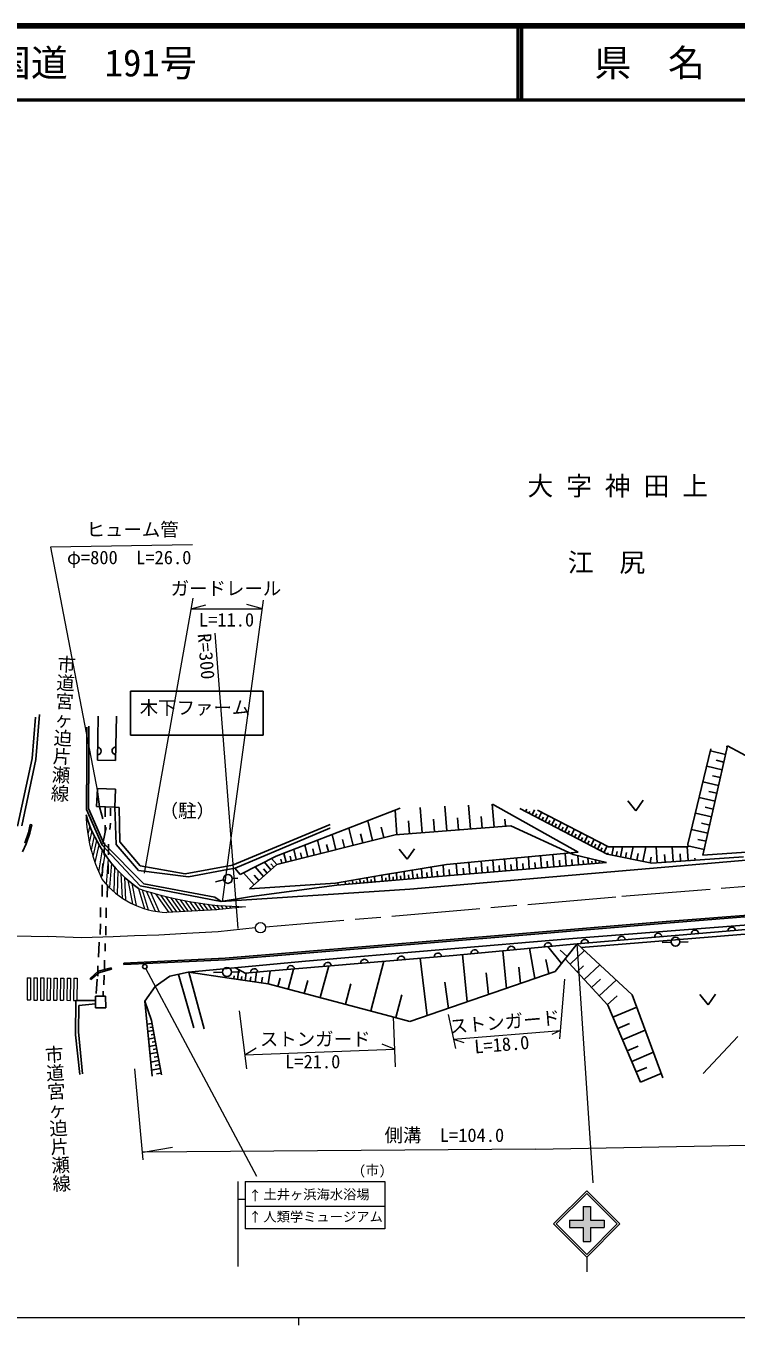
# Model space of a CAD drawing. Units: millimetres, scale not verified. Extents: x 40000 to 3743339, y -118363401 to 380000.
# Drawn here: x 231069 to 327347, y 204000 to 380000 of the extents above; entities that cross this region are included whole.
import ezdxf
from ezdxf.enums import TextEntityAlignment as Align

# ---------------------------------------------------------------- set-up
doc = ezdxf.new("R2010")
doc.units = ezdxf.units.MM
doc.header["$LTSCALE"] = 1000
doc.linetypes.add('CHAIN', pattern=[18.5, 12, -1.5, 3.5, -1.5])
for name, color, linetype, lineweight in [('M-BGD', 7, 'Continuous', 25), ('M-BMK', 2, 'CHAIN', 13), ('M-BMK-SRVR', 3, 'Continuous', 13), ('M-STR-HTXT', 7, 'Continuous', 13), ('M-STR-STRC', 7, 'Continuous', 13), ('M-TTL', 2, 'Continuous', 140), ('M-TTL-BAND', 7, 'Continuous', 13), ('M-TTL-LINE', 7, 'Continuous', 50), ('M-TTL-TXT', 7, 'Continuous', 50)]:
    doc.layers.add(name, color=color, linetype=linetype, lineweight=lineweight)
doc.layers.add('M-BMK-HTXT', color=7, linetype='Continuous')
doc.styles.add('@ＭＳ ゴシック', font='')
doc.styles.add('ＭＳ ゴシック', font='')
doc.styles.get('@ＭＳ ゴシック').set_extended_font_data('@MS Gothic')
doc.styles.get('ＭＳ ゴシック').set_extended_font_data('MS Gothic')

msp = doc.modelspace()

# ---------------------------------------------------------------- hatches: boundary and pattern name
at = {"layer": 'M-STR-STRC'}
msp.add_hatch(color=256, dxfattribs=at).paths.add_polyline_path([(304744, 218195), (306605, 218195), (306605, 220054), (307605, 220054), (307605, 218194), (309464, 218194), (309464, 217194), (307604, 217194), (307604, 215334), (306604, 215334), (306604, 217195), (304744, 217195)])

# ---------------------------------------------------------------- linework, layer by layer
at = {"layer": 'M-BGD'}
for p, q in [((245238, 289895), (263238, 289895)), ((245238, 289895), (245238, 283895)), ((263238, 289895), (263238, 283895)), ((231888, 280733), (232353, 286375)), ((232917, 286707), (232419, 280601)), ((240748, 280538), (240859, 286486)), ((243336, 286512), (243225, 280500)), ((239316, 284998), (239316, 280583)), ((239604, 285117), (239604, 280703)), ((245238, 283895), (263238, 283895)), ((323943, 282042), (320823, 269132)), ((326200, 282474), (322848, 267638)), ((325939, 281319), (323880, 281784)), ((326171, 282348), (326028, 282381)), ((329884, 280482), (326200, 282474)), ((229930, 271573), (231888, 280733)), ((232419, 280601), (230527, 271640)), ((239276, 273841), (239316, 280583)), ((239565, 273961), (239604, 280703)), ((243225, 280500), (240748, 280538)), ((325703, 280275), (324666, 280509)), ((325467, 279230), (323377, 279702)), ((325227, 278169), (324174, 278407)), ((240655, 274239), (240754, 276694)), ((243210, 276595), (240754, 276694)), ((243111, 274139), (243210, 276595)), ((324987, 277109), (322867, 277588)), ((240789, 276218), (241054, 274226)), ((312668, 275037), (313757, 273668)), ((313757, 273668), (314767, 275097)), ((324508, 274988), (322356, 275474)), ((324748, 276048), (323679, 276290)), ((239276, 273841), (241406, 269034)), ((239565, 273961), (241648, 269260)), ((243111, 274139), (240655, 274239)), ((241054, 274226), (241489, 272602)), ((241805, 274112), (241788, 272867)), ((242551, 273000), (242535, 274029)), ((243111, 274139), (243278, 269115)), ((243111, 274139), (243707, 274123)), ((243707, 274123), (243809, 269480)), ((281810, 274011), (265016, 267506)), ((281371, 270430), (281112, 273740)), ((284803, 270698), (284534, 274130)), ((288120, 270958), (287861, 274275)), ((291328, 271209), (291077, 274416)), ((292932, 271334), (292808, 272910)), ((294535, 271460), (294293, 274557)), ((294322, 274558), (305938, 268053)), ((298023, 273977), (309871, 267771)), ((298355, 273803), (298390, 273871)), ((298798, 273571), (298963, 273886)), ((299241, 273339), (299370, 273586)), ((299684, 273107), (300037, 273782)), ((300127, 272875), (300336, 273276)), ((310037, 268800), (300412, 273745)), ((300570, 272643), (300991, 273448)), ((301013, 272411), (301224, 272815)), ((301455, 272179), (301880, 272991)), ((324022, 272835), (321837, 273329)), ((324265, 273912), (323181, 274157)), ((231394, 270705), (231652, 271797)), ((231589, 270659), (231847, 271751)), ((231652, 271797), (231847, 271751)), ((241957, 271390), (241472, 269255)), ((241788, 271739), (241788, 270726)), ((242518, 272004), (242452, 271141)), ((259076, 266294), (272318, 271804)), ((259441, 265913), (272285, 271306)), ((272285, 271306), (272301, 271306)), ((275419, 268983), (274836, 271309)), ((278077, 269649), (277411, 272307)), ((279595, 270029), (279238, 271453)), ((281113, 270410), (296811, 271638)), ((283087, 270564), (282950, 272309)), ((286462, 270828), (286330, 272515)), ((289724, 271083), (289597, 272714)), ((296084, 271581), (296015, 272536)), ((296811, 271638), (305274, 267754)), ((301898, 271947), (302112, 272355)), ((302341, 271715), (302770, 272534)), ((302784, 271483), (302999, 271894)), ((303227, 271251), (303659, 272077)), ((303670, 271019), (303887, 271434)), ((304113, 270787), (304549, 271620)), ((304999, 270323), (305438, 271163)), ((323528, 270651), (321311, 271152)), ((323775, 271743), (322675, 271992)), ((230923, 269272), (231399, 270721)), ((231113, 269210), (231589, 270659)), ((241655, 267656), (241722, 269349)), ((243809, 269480), (246564, 266195)), ((265083, 266394), (281113, 270410)), ((271057, 267890), (270610, 269672)), ((273093, 268400), (272583, 270436)), ((274256, 268692), (273983, 269782)), ((276748, 269316), (276436, 270562)), ((304556, 270555), (304775, 270973)), ((305442, 270091), (305662, 270513)), ((305885, 269859), (306328, 270706)), ((306328, 269627), (306550, 270052)), ((306770, 269395), (307217, 270248)), ((307213, 269163), (307438, 269592)), ((307656, 268931), (308107, 269791)), ((308542, 268467), (308996, 269334)), ((323278, 269542), (322161, 269795)), ((322848, 267638), (349000, 269464)), ((230596, 268118), (231113, 269210)), ((241406, 269034), (246551, 263491)), ((247065, 263773), (241648, 269260)), ((242269, 269150), (242269, 267706)), ((246331, 265597), (243278, 269115)), ((266350, 266711), (266050, 267906)), ((267032, 266882), (266872, 267522)), ((267715, 267053), (267373, 268418)), ((268495, 267249), (268312, 267980)), ((269275, 267444), (268884, 269004)), ((270166, 267667), (269957, 268503)), ((272075, 268145), (271836, 269100)), ((281670, 268466), (282759, 267096)), ((282759, 267096), (283769, 268525)), ((305938, 268053), (292397, 266792)), ((300964, 265933), (300829, 267578)), ((302626, 266070), (302489, 267733)), ((304306, 266208), (304168, 267888)), ((305274, 267754), (309788, 266659)), ((305987, 266347), (305883, 267607)), ((308099, 268699), (308325, 269131)), ((308985, 268235), (309213, 268671)), ((309428, 268003), (309886, 268877)), ((309871, 267771), (315911, 266576)), ((309938, 267758), (309983, 267988)), ((320835, 268800), (310037, 268800)), ((310516, 267644), (310744, 268800)), ((311094, 267529), (311220, 268165)), ((311672, 267415), (311946, 268800)), ((312365, 267278), (312515, 268039)), ((313057, 267141), (313385, 268800)), ((313887, 266977), (314067, 267888)), ((314716, 266813), (315109, 268800)), ((316647, 266627), (316497, 268800)), ((317734, 266703), (317661, 267751)), ((318218, 266095), (350510, 268850)), ((318820, 266778), (318680, 268800)), ((319831, 266848), (319763, 267824)), ((320842, 266918), (320711, 268800)), ((320823, 269132), (320835, 268800)), ((323027, 268434), (320830, 268930)), ((241473, 266511), (241406, 264802)), ((242203, 266478), (242203, 265118)), ((246564, 266195), (252637, 265133)), ((252637, 265133), (259076, 266294)), ((259441, 265913), (258387, 265738)), ((260105, 265050), (259409, 265899)), ((265016, 267506), (260105, 265050)), ((261399, 263108), (265083, 266394)), ((263284, 264790), (262144, 266069)), ((263788, 265239), (263278, 265810)), ((264291, 265688), (263393, 266694)), ((264687, 266041), (264286, 266490)), ((265083, 266394), (264377, 267186)), ((265752, 266561), (265612, 267122)), ((288083, 266394), (279288, 264933)), ((283104, 263042), (318218, 266095)), ((284786, 264596), (284681, 265829)), ((286130, 264711), (286016, 266051)), ((287742, 264849), (287617, 266316)), ((292397, 266792), (288083, 266394)), ((309788, 266659), (289111, 264967)), ((289514, 265000), (289389, 266514)), ((290418, 265074), (290351, 265883)), ((291240, 265141), (291114, 266674)), ((292132, 265207), (292068, 265983)), ((292912, 265271), (292784, 266831)), ((293700, 265336), (293636, 266120)), ((294488, 265401), (294359, 266977)), ((295285, 265466), (295220, 266259)), ((296082, 265532), (295950, 267125)), ((296887, 265598), (296821, 266399)), ((297692, 265664), (297559, 267274)), ((298505, 265731), (298439, 266541)), ((299319, 265798), (299185, 267425)), ((300141, 265866), (300074, 266684)), ((301795, 266002), (301727, 266829)), ((303466, 266139), (303398, 266975)), ((305146, 266277), (305079, 267093)), ((306654, 266401), (306609, 266952)), ((307322, 266456), (307254, 267274)), ((307820, 266497), (307792, 266843)), ((308318, 266538), (308278, 267026)), ((308817, 266579), (308803, 266750)), ((309315, 266620), (309302, 266777)), ((315710, 266616), (315860, 267372)), ((315911, 266576), (328357, 267439)), ((321783, 266983), (321763, 267265)), ((253102, 264701), (246331, 265597)), ((258387, 265738), (253102, 264701)), ((257843, 264308), (256753, 264050)), ((259026, 264480), (259810, 264524)), ((262005, 263649), (260555, 265275)), ((262645, 264219), (261997, 264946)), ((279288, 264933), (273048, 263871)), ((289111, 264967), (273214, 263606)), ((274399, 263707), (274366, 264096)), ((275395, 263791), (275362, 264185)), ((275893, 263834), (275873, 264076)), ((276392, 263878), (276344, 264432)), ((276890, 263921), (276865, 264217)), ((277388, 263963), (277334, 264601)), ((277886, 264006), (277857, 264342)), ((278384, 264048), (278323, 264769)), ((278883, 264088), (278882, 264091)), ((279381, 264134), (279312, 264938)), ((279879, 264176), (279843, 264592)), ((280377, 264219), (280302, 265102)), ((280875, 264262), (280836, 264717)), ((281373, 264304), (281291, 265266)), ((281895, 264349), (281853, 264845)), ((282416, 264394), (282328, 265438)), ((282984, 264442), (282938, 264982)), ((283551, 264491), (283455, 265625)), ((284169, 264544), (284119, 265130)), ((285458, 264654), (285404, 265292)), ((286861, 264774), (286802, 265468)), ((288510, 264915), (288441, 265723)), ((241423, 263641), (241423, 262064)), ((242120, 263690), (242070, 261981)), ((246551, 263491), (257549, 261382)), ((256657, 261981), (247065, 263773)), ((257549, 261382), (283104, 263042)), ((273048, 263871), (261399, 263108)), ((273214, 263606), (261631, 262079)), ((273402, 263622), (273376, 263927)), ((273901, 263664), (273895, 263726)), ((274897, 263749), (274884, 263901)), ((241174, 260554), (241174, 259260)), ((241937, 260504), (241937, 259177)), ((257549, 261382), (256657, 261981)), ((261631, 262079), (257549, 261382)), ((348436, 261088), (317869, 258665)), ((348452, 260888), (317885, 258466)), ((343856, 259408), (305224, 256354)), ((344427, 258897), (309515, 255975)), ((241174, 258364), (241141, 256903)), ((241904, 258032), (241888, 256820)), ((317869, 258665), (297326, 256939)), ((317886, 258466), (297342, 256740)), ((306352, 255150), (343799, 258177)), ((240909, 253833), (240992, 255891)), ((241821, 255675), (241788, 254630)), ((297326, 256939), (258097, 253687)), ((297342, 256740), (258113, 253487)), ((305224, 256354), (268949, 253301)), ((305805, 255657), (288988, 254079)), ((303676, 252975), (301850, 255286)), ((302802, 251874), (305805, 255657)), ((309515, 255975), (305805, 255657)), ((305805, 255657), (313273, 248721)), ((318528, 255881), (317317, 255813)), ((319727, 255872), (320858, 255904)), ((258097, 253687), (244323, 253023)), ((258106, 253487), (244333, 252823)), ((288988, 254079), (263778, 251931)), ((285458, 245907), (284504, 253697)), ((290902, 247780), (290269, 254199)), ((296228, 249612), (295715, 254710)), ((300070, 250934), (299364, 255053)), ((301972, 251588), (301556, 253509)), ((304438, 253935), (303491, 254786)), ((309954, 247327), (304185, 253617)), ((304836, 252907), (306814, 254721)), ((239754, 250963), (240849, 251926)), ((239886, 250813), (240981, 251775)), ((240809, 251278), (240826, 252672)), ((240849, 251926), (242608, 252390)), ((240900, 251732), (242659, 252197)), ((241722, 253419), (241738, 252191)), ((242608, 252390), (242659, 252197)), ((244323, 253023), (244333, 252823)), ((253052, 251807), (250596, 251243)), ((268949, 253301), (253052, 251807)), ((253139, 251816), (255209, 244108)), ((253139, 251816), (258628, 250978)), ((257720, 251808), (256509, 251741)), ((258920, 251799), (260051, 251832)), ((260799, 251680), (259488, 252412)), ((259740, 250817), (259935, 252162)), ((260776, 250667), (260924, 251690)), ((263778, 251931), (260799, 251680)), ((262131, 250471), (262325, 251809)), ((263905, 250214), (264158, 251964)), ((266619, 249502), (267346, 252235)), ((270978, 248357), (272118, 252642)), ((277818, 246562), (279604, 253280)), ((283121, 245103), (302802, 251874)), ((293773, 248768), (293462, 251723)), ((298132, 250267), (297919, 252464)), ((305798, 251858), (306681, 252679)), ((306739, 250833), (308883, 252799)), ((239754, 250963), (239886, 250813)), ((240709, 250846), (240610, 248905)), ((241672, 251394), (241639, 250100)), ((250596, 251243), (248605, 249882)), ((253815, 244274), (251766, 251512)), ((258628, 250978), (263905, 250214)), ((259245, 250888), (259305, 251301)), ((260258, 250742), (260327, 251219)), ((261453, 250569), (261540, 251167)), ((263018, 250343), (263131, 251125)), ((263905, 250214), (280466, 245867)), ((265230, 249866), (265531, 250999)), ((268799, 248929), (269269, 250697)), ((274398, 247460), (275133, 250223)), ((288353, 246903), (287841, 250446)), ((307762, 249717), (308985, 250839)), ((308784, 248602), (311107, 250732)), ((240496, 248551), (240515, 246984)), ((240496, 248551), (241869, 248551)), ((241548, 249230), (241532, 248551)), ((241869, 248551), (241889, 246984)), ((248605, 249882), (247178, 247891)), ((281232, 245646), (282051, 248725)), ((309896, 247390), (311213, 248597)), ((313273, 248721), (317421, 237470)), ((322459, 248769), (323548, 247399)), ((323548, 247399), (324558, 248828)), ((237796, 243330), (237830, 247976)), ((240503, 247976), (237830, 247976)), ((238194, 243728), (238260, 247279)), ((238260, 247279), (240509, 247521)), ((240515, 246984), (241889, 246984)), ((247178, 247891), (248074, 245236)), ((247178, 247891), (248173, 237702)), ((314401, 236906), (309954, 247327)), ((310648, 245700), (313878, 247079)), ((248142, 244867), (247485, 244745)), ((248074, 245236), (249434, 237901)), ((280466, 245867), (283121, 245103)), ((311304, 244162), (312881, 244835)), ((238360, 237953), (237796, 243330)), ((238725, 238053), (238194, 243728)), ((248325, 243884), (247583, 243746)), ((248507, 242901), (247680, 242747)), ((248233, 244376), (247884, 244311)), ((248416, 243392), (248024, 243320)), ((311961, 242624), (315037, 243937)), ((327610, 243112), (322897, 238067)), ((248689, 241917), (247778, 241748)), ((248598, 242409), (248164, 242328)), ((248782, 241419), (248305, 241330)), ((312586, 241160), (314087, 241800)), ((248874, 240920), (247877, 240735)), ((249077, 239828), (247985, 239626)), ((248976, 240374), (248453, 240277)), ((313211, 239695), (316140, 240945)), ((249279, 238737), (248094, 238517)), ((249178, 239282), (248609, 239177)), ((249389, 238144), (248771, 238029)), ((313806, 238300), (315236, 238910)), ((314401, 236906), (317190, 238096))]:
    msp.add_line(p, q, dxfattribs=at)
for centre, radius in [((258450, 264440), 600), ((319135, 255928), 600), ((247185, 252558), 300), ((258320, 251823), 600)]:
    msp.add_circle(centre, radius, dxfattribs=at)
for centre, radius, start, end in [((240771, 281767), 500, 268.92774, 88.92774), ((243249, 281794), 500, 88.93345, 268.93345), ((257144, 278461), 18709, 196.59339, 212.856), ((256568, 277772), 17854, 211.99959, 235.06281), ((316803, 256585), 500, 4.78453, 184.78453), ((321786, 257002), 500, 4.78453, 184.78453), ((326768, 257419), 500, 4.78453, 184.78453), ((296881, 254820), 500, 5.36169, 185.36169), ((301859, 255287), 500, 5.36169, 185.36169), ((306838, 255746), 500, 4.89382, 184.89382), ((311821, 256168), 500, 4.78453, 184.78453), ((276960, 253054), 500, 4.86916, 184.86916), ((281942, 253479), 500, 4.86916, 184.86916), ((286924, 253903), 500, 4.86916, 184.86916), ((291903, 254353), 500, 5.36169, 185.36169), ((262014, 251782), 500, 4.82522, 184.82522), ((266996, 252205), 500, 4.86916, 184.86916), ((271978, 252630), 500, 4.86916, 184.86916)]:
    msp.add_arc(centre, radius, start, end, dxfattribs=at)
at = {"layer": 'M-BMK'}
for p, q in [((360704, 266015), (311054, 261976)), ((311054, 261976), (263559, 257893)), ((252830, 257025), (249098, 256827)), ((257118, 257264), (252830, 257025)), ((262163, 257802), (257118, 257264)), ((234089, 256593), (224693, 256783)), ((238657, 256470), (233972, 256628)), ((242905, 256589), (238657, 256470)), ((245803, 256748), (242905, 256589)), ((249098, 256827), (245803, 256748))]:
    msp.add_line(p, q, dxfattribs=at)
at = {"layer": 'M-BMK-SRVR'}
msp.add_circle((262862, 257833), 700, dxfattribs=at)
at = {"layer": 'M-STR-HTXT'}
for p, q in [((253672, 309702), (234375, 309383)), ((234375, 309383), (240789, 276218)), ((247120, 265205), (253719, 302468)), ((253467, 301044), (255465, 301562)), ((253467, 301044), (263135, 301044)), ((257729, 261324), (263293, 302209)), ((263135, 301044), (261029, 301627)), ((256694, 297745), (259809, 257701)), ((303457, 242774), (304121, 250872)), ((259980, 246557), (260976, 238725)), ((281154, 238990), (280881, 245747)), ((288323, 246093), (289319, 241446)), ((289045, 242726), (303549, 243894)), ((303549, 243894), (302387, 243353)), ((260734, 240628), (262295, 241560)), ((260734, 240628), (281058, 241379)), ((281058, 241379), (279387, 242058)), ((289045, 242726), (290439, 242257)), ((246943, 226367), (245842, 238725)), ((246943, 227434), (250927, 228077)), ((300154, 227830), (246943, 227434)), ((300154, 227830), (346655, 228681))]:
    msp.add_line(p, q, dxfattribs=at)
at = {"layer": 'M-STR-STRC'}
for p, q in [((239712, 271664), (239451, 270514)), ((240010, 270945), (239656, 269387)), ((240320, 270276), (239892, 268392)), ((240639, 269650), (240149, 267493)), ((240967, 269061), (240423, 266669)), ((241384, 268377), (240914, 265417)), ((241750, 267812), (241252, 264672)), ((242236, 267124), (241959, 263697)), ((242645, 266595), (242379, 263305)), ((243095, 266057), (242977, 262707)), ((243528, 265576), (243415, 262349)), ((243952, 265153), (244111, 261846)), ((244425, 264683), (244576, 261552)), ((244866, 264287), (245511, 261046)), ((245416, 263829), (246016, 260816)), ((246306, 263161), (247136, 260405)), ((246833, 262972), (247650, 260258)), ((247365, 262808), (248583, 260055)), ((247937, 262627), (249111, 259975)), ((248635, 262424), (250424, 259902)), ((249320, 262236), (250955, 259930)), ((249995, 262062), (251487, 259958)), ((250661, 261901), (252020, 259985)), ((251318, 261752), (252550, 260015)), ((251967, 261615), (253081, 260044)), ((252609, 261489), (253612, 260074)), ((253242, 261373), (254143, 260103)), ((253869, 261268), (254673, 260132)), ((254488, 261172), (255204, 260162)), ((255101, 261086), (255735, 260191)), ((255707, 261009), (256266, 260221)), ((256307, 260940), (256799, 260247)), ((260827, 260677), (256799, 260247)), ((256901, 260880), (257312, 260301)), ((257490, 260829), (257825, 260356)), ((258072, 260785), (258338, 260411)), ((258650, 260749), (258850, 260466)), ((252671, 260021), (250169, 259888)), ((256952, 260259), (252664, 260021)), ((307975, 223250), (305805, 255657)), ((247278, 252339), (262326, 224164)), ((231249, 251044), (231220, 248044)), ((231249, 251044), (231699, 251040)), ((231699, 251040), (231670, 248040)), ((232149, 251035), (232120, 248035)), ((232149, 251035), (232599, 251031)), ((232599, 251031), (232570, 248031)), ((233049, 251027), (233020, 248027)), ((233049, 251027), (233499, 251023)), ((233499, 251023), (233470, 248023)), ((233949, 251018), (233920, 248018)), ((233949, 251018), (234399, 251014)), ((234399, 251014), (234370, 248014)), ((234849, 251010), (234820, 248010)), ((234849, 251010), (235299, 251005)), ((235299, 251005), (235270, 248006)), ((235749, 251001), (235720, 248001)), ((235749, 251001), (236199, 250997)), ((236199, 250997), (236170, 247997)), ((236649, 250993), (236620, 247993)), ((236649, 250993), (237099, 250988)), ((237099, 250988), (237070, 247988)), ((237548, 250984), (237520, 247984)), ((237548, 250984), (237998, 250980)), ((237998, 250980), (237970, 247980)), ((231220, 248044), (231670, 248040)), ((232120, 248035), (232570, 248031)), ((233020, 248027), (233470, 248023)), ((233920, 248018), (234370, 248014)), ((234820, 248010), (235270, 248006)), ((235720, 248001), (236170, 247997)), ((236620, 247993), (237070, 247988)), ((237520, 247984), (237970, 247980)), ((259802, 223430), (259802, 211930)), ((260802, 223430), (279717, 223430)), ((260802, 223430), (260802, 217032)), ((279717, 223430), (279717, 217032)), ((302604, 217695), (307104, 222195)), ((302957, 217695), (307104, 221841)), ((311604, 217694), (307104, 222195)), ((311250, 217694), (307104, 221841)), ((259802, 221055), (260802, 221055)), ((279717, 220058), (260802, 220058)), ((306605, 220054), (307605, 220054)), ((306605, 220054), (306605, 218195)), ((307605, 220054), (307605, 218194)), ((279717, 217032), (260802, 217032)), ((302604, 217695), (307104, 213194)), ((302957, 217695), (307104, 213548)), ((304744, 218195), (304744, 217195)), ((304744, 218195), (306605, 218195)), ((304744, 217195), (306604, 217195)), ((306604, 217195), (306604, 215334)), ((307104, 213548), (311250, 217694)), ((307104, 213194), (311604, 217694)), ((307604, 217194), (309464, 217194)), ((307604, 217194), (307604, 215334)), ((307605, 218194), (309464, 218194)), ((309464, 218194), (309464, 217194)), ((306604, 215334), (307604, 215334)), ((307104, 213194), (307104, 211194))]:
    msp.add_line(p, q, dxfattribs=at)
for centre, radius, start, end in [((260230, 273721), 21025, 181.64524, 206.49561), ((250598, 271567), 11686, 218.18872, 267.89328), ((261272, 307196), 46521, 251.28267, 269.46102)]:
    msp.add_arc(centre, radius, start, end, dxfattribs=at)
at = {"layer": 'M-TTL'}
msp.add_line((680000, 380000), (40000, 380000), dxfattribs=at)
at = {"layer": 'M-TTL-BAND'}
for p, q in [((40000, 205000), (579000, 205000)), ((268000, 205000), (268000, 204000))]:
    msp.add_line(p, q, dxfattribs=at)
at = {"layer": 'M-TTL-LINE'}
for p, q in [((297750, 380000), (297750, 370000)), ((298250, 380000), (298250, 370000)), ((40000, 370000), (680000, 370000))]:
    msp.add_line(p, q, dxfattribs=at)

# ---------------------------------------------------------------- texts
at = {"layer": 'M-BGD', "style": '@ＭＳ ゴシック'}
for rotation, p in [(267.095, (234135, 274871)), (273.283, (234480, 221868))]:
    msp.add_text('市道宮ヶ迫片瀬線', height=1833, rotation=rotation, dxfattribs=at).set_placement(p, align=Align.BOTTOM_RIGHT)
at = {"layer": 'M-BGD', "style": 'ＭＳ ゴシック'}
for s, p in [('木下ファーム', (261483, 286176)), ('（駐）', (256696, 272203))]:
    msp.add_text(s, height=1833, dxfattribs=at).set_placement(p, align=Align.BOTTOM_RIGHT)
at = {"layer": 'M-BMK-HTXT', "style": 'ＭＳ ゴシック'}
for s, p in [('大 字 神 田 上', (311306, 315623)), ('江\u3000尻', (309780, 305268))]:
    msp.add_text(s, height=2566, dxfattribs=at).set_placement(p, align=Align.BOTTOM_CENTER)
at = {"layer": 'M-STR-HTXT', "style": 'ＭＳ ゴシック'}
for s, p in [('ヒューム管', (245526, 310313)), ('φ=800\u3000L=26.0', (245062, 306529)), ('ストンガード', (270285, 241280)), ('L=21.0', (269953, 238227)), ('側溝\u3000L=104.0', (287795, 228254))]:
    msp.add_text(s, height=1833, dxfattribs=at).set_placement(p, align=Align.BOTTOM_CENTER)
for s, p in [('ガードレール', (265689, 302336)), ('L=11.0', (262006, 298088))]:
    msp.add_text(s, height=1833, dxfattribs=at).set_placement(p, align=Align.BOTTOM_RIGHT)
for s, rotation, p in [('R=300', 274.667, (254052, 294470)), ('ストンガード', 4.804, (296106, 243604)), ('L=18.0', 4.804, (295708, 240550))]:
    msp.add_text(s, height=1833, rotation=rotation, dxfattribs=at).set_placement(p, align=Align.BOTTOM_CENTER)
at = {"layer": 'M-STR-STRC', "style": 'ＭＳ ゴシック'}
msp.add_text('(市)', height=1320, dxfattribs=at).set_placement((276235, 223921), align=Align.BOTTOM_LEFT)
for s, p in [('↑', (262137, 221559)), ('土井ヶ浜海水浴場', (270468, 221695)), ('↑', (262137, 218654)), ('人類学ミュージアム', (271355, 218668))]:
    msp.add_text(s, height=1320, dxfattribs=at).set_placement(p, align=Align.MIDDLE_CENTER)
at = {"layer": 'M-TTL-TXT', "style": 'ＭＳ ゴシック'}
msp.add_text('一般国道\u3000191号', height=3666, dxfattribs=at).set_placement((216734, 375000), align=Align.MIDDLE_LEFT)
msp.add_text('県\u3000名', height=3666, dxfattribs=at).set_placement((315625, 375000), align=Align.MIDDLE_CENTER)

doc.saveas('drawing.dxf')
